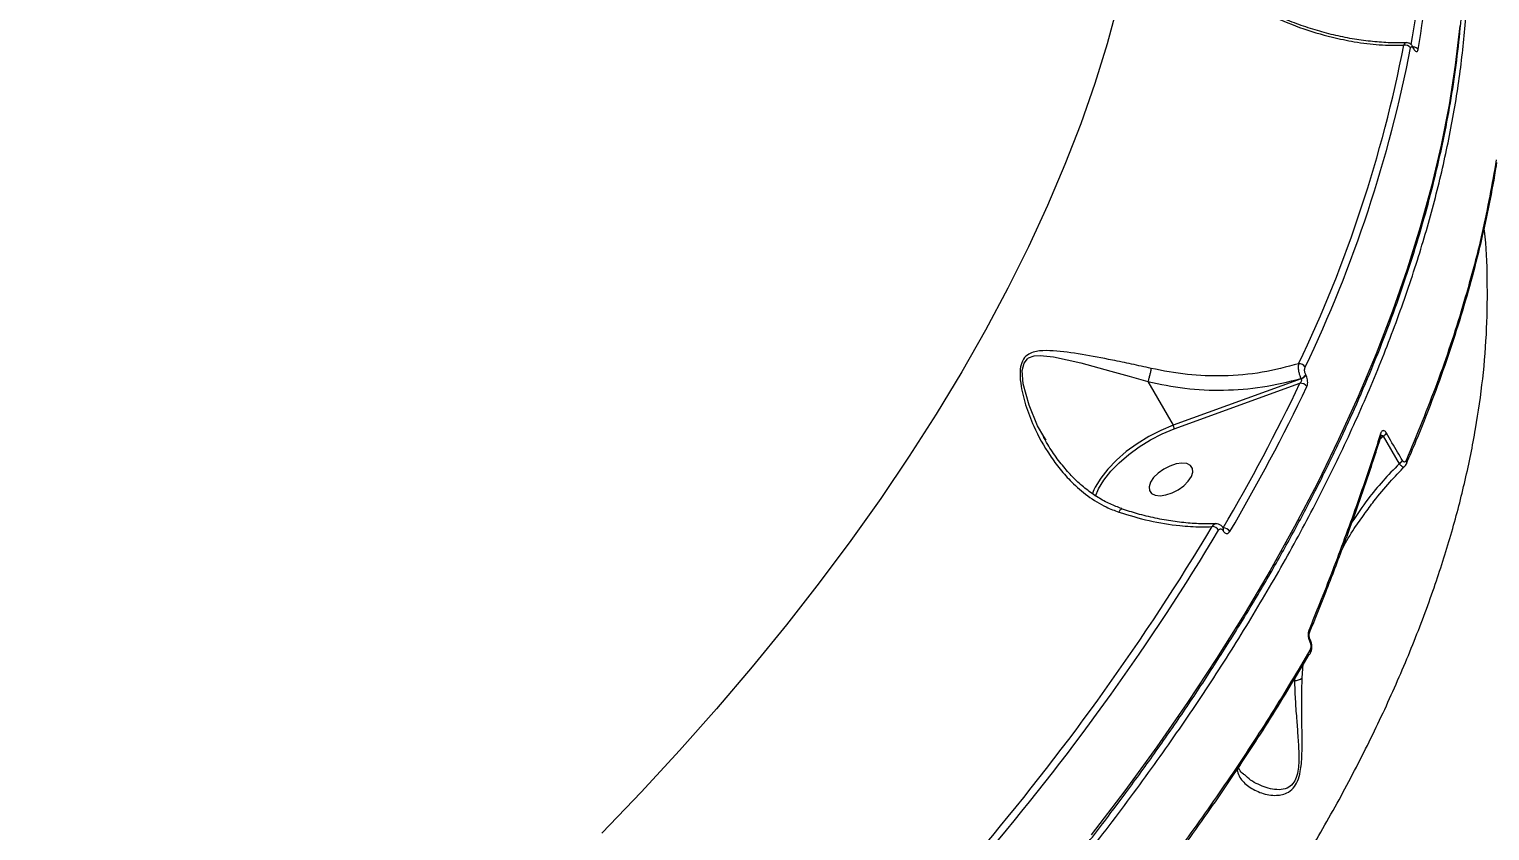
# Model space of a CAD drawing. Header units: millimetres. Extents: x -10881 to 8954, y -8695 to 5624.
# Drawn here: x 2917.6 to 3187.8, y -3138.4 to -2990.1 of the extents above; entities that cross this region are included whole.
import ezdxf

# ---------------------------------------------------------------- set-up
doc = ezdxf.new("R2010")
doc.units = ezdxf.units.MM
for name, color, linetype in [('DIKOM_ОБЪЕКТ', 7, 'Continuous'), ('DIKOM_РАЗМЕР_ЗОНА', 7, 'Continuous'), ('DIKOM_РАЗМЕР_ОБЪЕКТА', 7, 'Continuous')]:
    doc.layers.add(name, color=color, linetype=linetype)
doc.styles.add('style1', font='arial.ttf', dxfattribs={"width": 0.8})
doc.dimstyles.new('1-50', dxfattribs={"dimtxt": 300, "dimasz": 200, "dimexe": 100, "dimexo": 0, "dimgap": 100, "dimtad": 1, "dimtxsty": 'style1', "dimcen": 200, "dimclrd": 7, "dimclre": 7, "dimclrt": 7, "dimadec": 1, "dimazin": 2, "dimtfac": 1, "dimtmove": 0, "dimatfit": 2, "dimfxl": 0, "dimlwd": 25, "dimlwe": 18, "dimarcsym": 0})

# ---------------------------------------------------------------- blocks, each defined once
blk = doc.blocks.new('*D10')
at = {"layer": 'Defpoints', "color": 0, "transparency": 16777216}
for p in [(-7152.73, 2730.8), (7385.22, 911.28), (7385.22, -7693.77)]:
    blk.add_point(p, dxfattribs=at)
at = {"layer": 'DIKOM_РАЗМЕР_ОБЪЕКТА', "color": 7, "lineweight": 18, "transparency": 16777216}
for p, q in [((-7152.73, 2730.8), (-7152.73, -7793.77)), ((7385.22, 911.28), (7385.22, -7793.77))]:
    blk.add_line(p, q, dxfattribs=at)
at = {"layer": 'DIKOM_РАЗМЕР_ОБЪЕКТА', "color": 7, "lineweight": 25, "transparency": 16777216}
blk.add_line((-6952.73, -7693.77), (7185.22, -7693.77), dxfattribs=at)
at = {"layer": 'DIKOM_РАЗМЕР_ОБЪЕКТА', "color": 7, "transparency": 16777216}
for points in [[(-6952.73, -7660.43), (-6952.73, -7727.1), (-7152.73, -7693.77)], [(7185.22, -7660.43), (7185.22, -7727.1), (7385.22, -7693.77)]]:
    blk.add_solid(points, dxfattribs=at)
at = {"layer": 'DIKOM_РАЗМЕР_ОБЪЕКТА', "color": 7, "transparency": 16777216, "insert": (116.24, -7440.59), "char_height": 300, "attachment_point": 5, "style": 'style1'}
blk.add_mtext('14500', dxfattribs=at)
blk = doc.blocks.new('*D12')
at = {"layer": 'Defpoints', "color": 0, "transparency": 16777216}
for p in [(-9113.32, 3014.05), (8954.2, 2756.48), (8954.2, -8594.51)]:
    blk.add_point(p, dxfattribs=at)
at = {"layer": 'DIKOM_РАЗМЕР_ЗОНА', "color": 7, "lineweight": 18, "transparency": 16777216}
for p, q in [((-9113.32, 3014.05), (-9113.32, -8694.51)), ((8954.2, 2756.48), (8954.2, -8694.51))]:
    blk.add_line(p, q, dxfattribs=at)
at = {"layer": 'DIKOM_РАЗМЕР_ЗОНА', "color": 7, "lineweight": 25, "transparency": 16777216}
blk.add_line((-8913.32, -8594.51), (8754.2, -8594.51), dxfattribs=at)
at = {"layer": 'DIKOM_РАЗМЕР_ЗОНА', "color": 7, "transparency": 16777216}
for points in [[(-8913.32, -8561.18), (-8913.32, -8627.85), (-9113.32, -8594.51)], [(8754.2, -8561.18), (8754.2, -8627.85), (8954.2, -8594.51)]]:
    blk.add_solid(points, dxfattribs=at)
at = {"layer": 'DIKOM_РАЗМЕР_ЗОНА', "color": 7, "transparency": 16777216, "insert": (-79.56, -8341.34), "char_height": 300, "attachment_point": 5, "style": 'style1'}
blk.add_mtext('18000', dxfattribs=at)

msp = doc.modelspace()

# ---------------------------------------------------------------- linework, layer by layer
at = {"layer": 'DIKOM_ОБЪЕКТ', "color": 7, "linetype": 'Continuous', "lineweight": 15}
for p, q in [((3173.634, -2993.512), (3173.6, -2993.453)), ((3173.631, -2993.672), (3173.665, -2993.732)), ((3124.513, -3055.287), (3129.179, -3063.369)), ((3152.861, -3054.786), (3129.179, -3063.369)), ((3152.827, -3054.727), (3152.861, -3054.786)), ((3153.75, -3054.064), (3153.716, -3054.005)), ((3129.374, -3064.032), (3152.628, -3055.605)), ((3105.667, -3066.115), (3105.259, -3065.411)), ((3167.466, -3065.903), (3168.009, -3065.396)), ((3168.009, -3065.396), (3170.977, -3070.471)), ((3172.359, -3070.454), (3172.347, -3070.479)), ((3114.527, -3075.308), (3114.202, -3076.079)), ((3138.495, -3082.468), (3138.471, -3082.427)), ((3138.418, -3082.859), (3138.442, -3082.9)), ((3153.047, -3110.091), (3153.261, -3107.552)), ((3151.653, -3110.205), (3151.619, -3110.586)), ((3142.445, -3127.991), (3142.372, -3127.915))]:
    msp.add_line(p, q, dxfattribs=at)
at = {"layer": 'DIKOM_ОБЪЕКТ', "color": 7, "linetype": 'Continuous', "lineweight": 15, "flags": 128}
for points in [[(3118.961, -2985.503), (3116.985, -2992.798), (3114.694, -3000.174), (3112.091, -3007.624), (3109.178, -3015.142), (3105.958, -3022.721), (3102.433, -3030.353), (3098.608, -3038.032), (3094.485, -3045.751), (3090.069, -3053.501), (3085.364, -3061.277), (3080.373, -3069.07), (3075.103, -3076.874), (3069.556, -3084.681), (3063.74, -3092.484), (3057.658, -3100.276), (3051.318, -3108.05), (3044.723, -3115.798), (3037.882, -3123.512), (3030.8, -3131.187), (3023.484, -3138.814)], [(3182.198, -2989.5), (3181.373, -2996.751), (3180.23, -3004.107), (3178.769, -3011.564), (3176.992, -3019.114), (3174.9, -3026.751), (3172.496, -3034.469), (3169.78, -3042.261), (3166.756, -3050.121), (3163.426, -3058.042), (3159.793, -3066.018), (3155.86, -3074.041), (3151.63, -3082.105), (3147.106, -3090.203), (3142.294, -3098.329), (3137.195, -3106.475), (3131.816, -3114.635), (3126.16, -3122.801), (3120.232, -3130.968), (3114.038, -3139.127)], [(3105.259, -3065.411), (3104.125, -3063.45), (3102.525, -3059.652), (3101.464, -3055.726), (3101.282, -3053.236), (3101.604, -3051.851), (3102.223, -3051.049), (3102.435, -3050.899), (3103.454, -3050.524), (3104.588, -3050.44), (3107.025, -3050.697), (3112.113, -3051.823), (3117.642, -3053.326), (3121.026, -3054.274), (3124.511, -3055.284), (3124.512, -3055.285), (3124.512, -3055.285)], [(3129.179, -3063.369), (3126.901, -3064.307), (3124.662, -3065.449), (3122.514, -3066.768), (3120.507, -3068.232), (3118.689, -3069.808), (3117.101, -3071.459), (3115.782, -3073.147), (3114.761, -3074.83), (3114.527, -3075.308)], [(3114.806, -3076.481), (3115.394, -3075.146), (3116.383, -3073.513), (3117.663, -3071.878), (3119.202, -3070.277), (3120.965, -3068.748), (3122.911, -3067.328), (3124.994, -3066.05), (3127.165, -3064.942), (3129.374, -3064.032)], [(3129.722, -3070.515), (3128.569, -3070.897), (3127.434, -3071.48), (3126.407, -3072.217), (3125.572, -3073.048), (3124.997, -3073.906), (3124.728, -3074.721), (3124.787, -3075.427), (3125.169, -3075.967), (3125.844, -3076.298), (3126.756, -3076.392), (3127.831, -3076.242), (3128.984, -3075.859), (3130.119, -3075.276), (3131.146, -3074.539), (3131.981, -3073.708), (3132.556, -3072.85), (3132.825, -3072.035), (3132.766, -3071.329), (3132.384, -3070.789), (3131.71, -3070.459), (3130.798, -3070.365), (3129.722, -3070.515)]]:
    msp.add_lwpolyline(points, dxfattribs=at)
at = {"layer": 'DIKOM_ОБЪЕКТ', "color": 7, "linetype": 'Continuous', "lineweight": 15}
for centre, radius, start, end in [((3003.286, -2963.329), 172.512, 350.10688, 357.95729), ((3003.993, -2963.702), 173.137, 349.95979, 357.95485), ((2931.556, -2946.433), 244.771, 334.4527, 349.0116), ((3172.128, -2994.219), 1.167, 33.77363, 104.32971), ((2932.283, -2946.811), 245.312, 334.4527, 349.0116), ((3173.323, -2993.604), 0.316, 347.40699, 27.78649), ((3173.359, -2993.663), 0.314, 347.34589, 29.22633), ((3173.549, -2994.486), 1.106, 32.83697, 83.31632), ((3152.489, -3053.318), 1.33, 32.50611, 94.03824), ((3152.321, -3053.195), 1.613, 288.29353, 329.86722), ((3152.355, -3053.255), 1.613, 288.29353, 329.86722), ((2843.14, -2908.413), 342.707, 329.50211, 334.56444), ((2843.678, -2908.67), 343.525, 329.50211, 334.56444), ((3152.784, -3056.921), 1.326, 32.31593, 96.76235), ((3127.973, -3064.083), 1.402, 2.08321, 30.63063), ((3167.143, -3065.291), 0.514, 342.53081, 40.29744), ((3167.315, -3064.041), 1.522, 297.12684, 329.99649), ((3170.251, -3069.112), 1.541, 298.10373, 330.64847), ((3171.778, -3070.237), 0.62, 339.47653, 35.75076), ((2747.431, -2848.472), 453.75, 319.86872, 329.00966), ((3136.37, -3083.541), 1.437, 31.81706, 88.37833), ((3138.08, -3082.599), 0.427, 322.38283, 23.64397), ((3138.472, -3083.752), 1.413, 31.6183, 91.60383), ((2747.751, -2848.634), 454.754, 319.86872, 329.00966), ((3138.106, -3082.64), 0.425, 322.28438, 24.54584), ((3153.979, -3101.522), 0.478, 342.74888, 45.00557), ((3154.169, -3103.1), 0.371, 317.32052, 19.52121), ((3154.16, -3105.349), 0.438, 297.33985, 329.37968), ((3154.007, -3105.323), 0.585, 334.85014, 37.10986), ((3151.653, -3108.374), 2.211, 269.13367, 309.08138)]:
    msp.add_arc(centre, radius, start, end, dxfattribs=at)
for points, knots in [([(2912.672, -3309.927), (2914.419, -3308.91), (2919.483, -3305.963), (2927.8, -3300.979), (2937.587, -3294.933), (2947.272, -3288.756), (2956.85, -3282.455), (2966.312, -3276.033), (2975.652, -3269.496), (2984.863, -3262.849), (2993.937, -3256.097), (3002.868, -3249.245), (3011.649, -3242.297), (3020.274, -3235.259), (3028.736, -3228.137), (3037.029, -3220.936), (3045.146, -3213.66), (3053.082, -3206.317), (3060.83, -3198.91), (3068.385, -3191.446), (3075.74, -3183.93), (3082.891, -3176.367), (3089.832, -3168.765), (3096.558, -3161.127), (3103.064, -3153.461), (3109.344, -3145.771), (3115.394, -3138.063), (3121.21, -3130.343), (3126.787, -3122.617), (3132.121, -3114.891), (3137.208, -3107.171), (3142.043, -3099.461), (3146.624, -3091.769), (3150.947, -3084.099), (3155.009, -3076.457), (3158.805, -3068.85), (3162.335, -3061.283), (3165.594, -3053.761), (3168.58, -3046.29), (3171.291, -3038.877), (3173.725, -3031.525), (3175.88, -3024.242), (3177.754, -3017.032), (3179.346, -3009.901), (3180.655, -3002.855), (3181.678, -2995.898), (3182.417, -2989.037), (3182.869, -2982.276), (3183.038, -2975.619), (3182.905, -2969.08), (3182.615, -2963.835), (3182.264, -2960.815), (3182.157, -2959.893)], [0, 0, 0, 0, 0.0107471, 0.0311651, 0.0515835, 0.0720021, 0.0924206, 0.1128393, 0.1332582, 0.1536771, 0.1740963, 0.1945156, 0.2149352, 0.2353551, 0.2557752, 0.2761956, 0.2966164, 0.3170376, 0.3374591, 0.3578811, 0.3783035, 0.3987263, 0.4191497, 0.4395736, 0.459998, 0.480423, 0.5008486, 0.5212748, 0.5417016, 0.5621289, 0.5825569, 0.6029854, 0.6234145, 0.6438441, 0.6642741, 0.6847045, 0.7051351, 0.7255658, 0.7459964, 0.7664267, 0.7868564, 0.8072852, 0.8277127, 0.8481386, 0.8685623, 0.8889834, 0.9094014, 0.9298156, 0.9502254, 0.9706305, 0.9910301, 1, 1, 1, 1]), ([(3031.029, -3227.745), (3034.323, -3224.881), (3041.784, -3218.394), (3053.005, -3208.107), (3064.694, -3196.887), (3075.96, -3185.507), (3086.853, -3173.918), (3097.326, -3162.149), (3107.361, -3150.205), (3116.871, -3138.176), (3125.718, -3126.241), (3133.896, -3114.437), (3141.424, -3102.771), (3148.39, -3091.108), (3154.816, -3079.399), (3160.666, -3067.678), (3165.921, -3055.954), (3170.529, -3044.319), (3174.425, -3032.944), (3177.622, -3021.859), (3180.145, -3011.064), (3182.023, -3000.434), (3183.262, -2989.924), (3183.815, -2979.579), (3183.759, -2969.965), (3183.183, -2963.967), (3182.922, -2961.245)], [0, 0, 0, 0, 0.0328915, 0.0745127, 0.1162054, 0.1581152, 0.200098, 0.242918, 0.2858158, 0.3289503, 0.3721644, 0.4137856, 0.4554783, 0.4973881, 0.5393709, 0.5821909, 0.6250887, 0.6682232, 0.7114373, 0.753058, 0.7947502, 0.8366595, 0.8786418, 0.9214613, 0.9643586, 1, 1, 1, 1]), ([(3146.716, -2987.338), (3148.661, -2988.194), (3152.596, -2989.927), (3157.988, -2991.512), (3162.919, -2992.523), (3167.373, -2993.08), (3170.343, -2993.086), (3171.839, -2993.089)], [0, 0, 0, 0, 0.230865, 0.4671749, 0.6265688, 0.8119918, 1, 1, 1, 1]), ([(3172.325, -2992.593), (3171.873, -2992.615), (3170.387, -2992.69), (3167.739, -2992.572), (3164.413, -2992.247), (3161.011, -2991.679), (3157.584, -2990.889), (3154.158, -2989.885), (3150.773, -2988.657), (3148.375, -2987.689), (3147.137, -2987.076), (3146.99, -2987.003)], [0, 0, 0, 0, 0.0579866, 0.190557, 0.3233876, 0.4564786, 0.5895135, 0.7209597, 0.8519003, 0.9823764, 1, 1, 1, 1]), ([(3172.329, -2992.624), (3172.233, -2992.646), (3172.036, -2992.691), (3171.906, -2992.954), (3171.839, -2993.089)], [0, 0, 0, 0, 0.4886276, 1, 1, 1, 1]), ([(3173.593, -2993.461), (3173.475, -2993.277), (3173.26, -2992.942), (3172.794, -2992.65), (3172.47, -2992.63), (3172.337, -2992.622)], [0, 0, 0, 0, 0.41655364, 0.75866684, 1, 1, 1, 1]), ([(3173.097, -2993.57), (3173.116, -2993.506), (3173.152, -2993.376), (3173.265, -2993.317), (3173.404, -2993.374), (3173.532, -2993.511), (3173.606, -2993.631), (3173.631, -2993.672)], [0, 0, 0, 0, 0.2288294, 0.4578465, 0.6785143, 0.8883618, 1, 1, 1, 1]), ([(3173.732, -2993.656), (3173.733, -2993.657), (3173.739, -2993.662), (3173.707, -2993.626), (3173.669, -2993.575), (3173.639, -2993.519), (3173.634, -2993.509)], [0, 0, 0, 0, 0.1198383, 0.4681752, 0.9121075, 1, 1, 1, 1]), ([(3173.665, -2993.732), (3173.703, -2993.793), (3173.815, -2993.975), (3174.012, -2994.186), (3174.224, -2994.271), (3174.397, -2994.182), (3174.451, -2993.985), (3174.478, -2993.886)], [0, 0, 0, 0, 0.1082969, 0.3204328, 0.5430623, 0.7715679, 1, 1, 1, 1]), ([(3188.961, -3014.295), (3188.164, -3018.737), (3186.569, -3027.634), (3182.848, -3041.411), (3178.229, -3055.477), (3174.265, -3065.071), (3172.281, -3069.874)], [0, 0, 0, 0, 0.2482766, 0.4972325, 0.7482654, 1, 1, 1, 1]), ([(3172.321, -3070.463), (3172.938, -3069.041), (3174.648, -3065.106), (3177.148, -3058.715), (3179.84, -3051.299), (3182.237, -3043.962), (3184.35, -3036.709), (3186.189, -3029.527), (3187.721, -3022.421), (3188.67, -3017.503), (3189.026, -3014.982), (3189.054, -3014.779)], [0, 0, 0, 0, 0.0741269, 0.2051327, 0.3360721, 0.4666823, 0.5968873, 0.7270855, 0.8576695, 0.9885187, 1, 1, 1, 1]), ([(3086.473, -3227.979), (3090.497, -3223.855), (3098.556, -3215.597), (3109.872, -3203.033), (3120.601, -3190.349), (3130.057, -3178.319), (3138.342, -3167.01), (3145.578, -3156.428), (3152.294, -3145.845), (3158.518, -3135.202), (3164.205, -3124.542), (3169.341, -3113.86), (3173.867, -3103.251), (3177.682, -3092.967), (3180.81, -3083.044), (3183.301, -3073.465), (3185.213, -3064.018), (3186.543, -3054.655), (3187.289, -3045.41), (3187.344, -3036.316), (3187.131, -3030.17), (3186.719, -3027.126), (3186.699, -3026.974)], [0, 0, 0, 0, 0.060132, 0.1204111, 0.1811398, 0.2420205, 0.2922746, 0.3425286, 0.3931335, 0.4437384, 0.4954597, 0.5471809, 0.5992929, 0.6514048, 0.7000808, 0.7487567, 0.7977659, 0.846775, 0.8968431, 0.9469112, 0.9973488, 1, 1, 1, 1]), ([(3125.091, -3052.85), (3123.891, -3052.576), (3121.472, -3052.023), (3117.144, -3051.135), (3112.193, -3050.214), (3107.759, -3049.574), (3104.856, -3049.521), (3103.272, -3049.804), (3102.132, -3050.311), (3101.236, -3051.36), (3100.781, -3053.221), (3100.939, -3056.038), (3101.825, -3059.628), (3103.574, -3064.161), (3105.775, -3068.154), (3108.254, -3071.526), (3110.546, -3074.077), (3113.353, -3076.496), (3116.312, -3078.348), (3118.345, -3079.129), (3119.126, -3079.428)], [0, 0, 0, 0, 0.0563553, 0.113614, 0.210372, 0.309985, 0.3619812, 0.3883029, 0.4153394, 0.4457393, 0.4741002, 0.5167989, 0.5802339, 0.6452969, 0.7405621, 0.7894789, 0.8388462, 0.8993621, 0.9613629, 1, 1, 1, 1]), ([(3152.395, -3051.992), (3150.166, -3052.576), (3145.648, -3053.759), (3138.674, -3054.346), (3131.725, -3054.152), (3127.32, -3053.288), (3125.091, -3052.85)], [0, 0, 0, 0, 0.2536071, 0.5139755, 0.7539728, 1, 1, 1, 1]), ([(3152.395, -3051.992), (3152.371, -3052.113), (3152.315, -3052.386), (3152.323, -3052.939), (3152.415, -3053.571), (3152.584, -3054.203), (3152.746, -3054.552), (3152.827, -3054.727)], [0, 0, 0, 0, 0.1700403, 0.3808029, 0.5866976, 0.7931146, 1, 1, 1, 1]), ([(3153.716, -3054.005), (3153.673, -3053.918), (3153.587, -3053.745), (3153.515, -3053.424), (3153.497, -3053.099), (3153.53, -3052.812), (3153.586, -3052.668), (3153.611, -3052.604)], [0, 0, 0, 0, 0.2039663, 0.4080118, 0.6135217, 0.826536, 1, 1, 1, 1]), ([(3125.091, -3052.85), (3125.083, -3052.91), (3125.059, -3053.083), (3124.99, -3053.478), (3124.866, -3054.056), (3124.694, -3054.722), (3124.573, -3055.097), (3124.512, -3055.285)], [0, 0, 0, 0, 0.08731044, 0.25361618, 0.50241081, 0.75120541, 1, 1, 1, 1]), ([(3124.512, -3055.285), (3124.512, -3055.285), (3124.512, -3055.285), (3124.512, -3055.286), (3124.513, -3055.287), (3124.513, -3055.287)], [0, 0, 0, 0, 0.3773373, 0.8876012, 1, 1, 1, 1]), ([(3124.513, -3055.287), (3126.784, -3055.757), (3131.384, -3056.709), (3138.545, -3056.988), (3145.814, -3056.465), (3150.469, -3055.311), (3152.827, -3054.727)], [0, 0, 0, 0, 0.2419679, 0.4901394, 0.7417769, 1, 1, 1, 1]), ([(3152.861, -3054.786), (3152.878, -3054.822), (3152.898, -3054.867), (3152.913, -3054.974), (3152.907, -3055.108), (3152.847, -3055.297), (3152.75, -3055.47), (3152.666, -3055.562), (3152.628, -3055.605)], [0, 0, 0, 0, 0.1445064, 0.1754817, 0.3625593, 0.5710204, 0.8046785, 1, 1, 1, 1]), ([(3153.905, -3056.212), (3153.944, -3056.113), (3154.031, -3055.89), (3154.082, -3055.446), (3154.053, -3054.949), (3153.944, -3054.459), (3153.815, -3054.196), (3153.75, -3054.064)], [0, 0, 0, 0, 0.1741801, 0.389583, 0.5958005, 0.7978792, 1, 1, 1, 1]), ([(3119.678, -3078.777), (3118.956, -3078.508), (3117.432, -3077.939), (3115.236, -3076.725), (3113.066, -3075.217), (3111.037, -3073.412), (3109.088, -3071.315), (3107.256, -3068.909), (3105.94, -3066.916), (3105.32, -3065.71), (3105.191, -3065.46)], [0, 0, 0, 0, 0.1147627, 0.2422619, 0.3746984, 0.5102083, 0.6473874, 0.7999195, 0.9585519, 1, 1, 1, 1]), ([(3167.535, -3064.958), (3167.379, -3065.447), (3166.601, -3067.893), (3164.493, -3074.289), (3160.977, -3084.243), (3157.28, -3093.902), (3154.97, -3099.579), (3154.317, -3101.184)], [0, 0, 0, 0, 0.0413727, 0.2068703, 0.53815, 0.8694302, 1, 1, 1, 1]), ([(3154.419, -3101.668), (3155.431, -3099.183), (3157.641, -3093.75), (3160.783, -3085.471), (3163.873, -3076.839), (3166.145, -3070.164), (3167.313, -3066.401), (3167.611, -3065.44)], [0, 0, 0, 0, 0.2021162, 0.4418232, 0.6805665, 0.9184109, 1, 1, 1, 1]), ([(3168.633, -3064.802), (3168.569, -3064.704), (3168.44, -3064.507), (3168.217, -3064.358), (3167.999, -3064.339), (3167.795, -3064.457), (3167.637, -3064.676), (3167.565, -3064.876), (3167.535, -3064.958)], [0, 0, 0, 0, 0.16434892, 0.32915701, 0.48975147, 0.66160798, 0.86137809, 1, 1, 1, 1]), ([(3167.64, -3065.372), (3167.642, -3065.371), (3167.687, -3065.321), (3167.762, -3065.269), (3167.85, -3065.229), (3167.904, -3065.223), (3167.947, -3065.235), (3167.981, -3065.27), (3168.003, -3065.326), (3168.007, -3065.372), (3168.009, -3065.396)], [0, 0, 0, 0, 0.0101669, 0.3224223, 0.4671387, 0.5592579, 0.6668863, 0.7683975, 0.8781277, 1, 1, 1, 1]), ([(3167.64, -3065.435), (3167.644, -3065.419), (3167.66, -3065.356), (3167.684, -3065.323), (3167.677, -3065.331), (3167.676, -3065.333)], [0, 0, 0, 0, 0.21407484, 0.84084774, 1, 1, 1, 1]), ([(3171.595, -3069.867), (3171.294, -3069.364), (3170.293, -3067.684), (3169.317, -3065.989), (3168.633, -3064.802)], [0, 0, 0, 0, 0.2996328, 1, 1, 1, 1]), ([(3170.977, -3070.471), (3168.973, -3072.587), (3165.742, -3075.999), (3163.208, -3079.847), (3162.245, -3081.308)], [0, 0, 0, 0, 0.6203413, 1, 1, 1, 1]), ([(3164.576, -3079.764), (3165.152, -3078.967), (3166.613, -3076.947), (3169.098, -3073.994), (3171.098, -3071.921), (3172.035, -3070.95)], [0, 0, 0, 0, 0.2573185, 0.6520799, 1, 1, 1, 1]), ([(3170.977, -3070.471), (3171.1, -3070.602), (3171.345, -3070.864), (3171.679, -3071.041), (3171.914, -3071.066), (3171.991, -3070.966), (3172.016, -3070.932)], [0, 0, 0, 0, 0.2869364, 0.5740281, 0.8590802, 1, 1, 1, 1]), ([(3172.281, -3069.874), (3172.276, -3069.886), (3172.239, -3069.967), (3172.16, -3070.084), (3172.025, -3070.165), (3171.879, -3070.157), (3171.727, -3070.061), (3171.639, -3069.932), (3171.595, -3069.867)], [0, 0, 0, 0, 0.0354343, 0.257347, 0.4482178, 0.6281242, 0.8143664, 1, 1, 1, 1]), ([(3172.039, -3070.943), (3172.131, -3070.839), (3172.262, -3070.689), (3172.325, -3070.505), (3172.345, -3070.45)], [0, 0, 0, 0, 0.6985547, 1, 1, 1, 1]), ([(3119.126, -3079.428), (3119.14, -3079.402), (3119.199, -3079.297), (3119.336, -3079.083), (3119.512, -3078.875), (3119.6, -3078.881), (3119.64, -3078.884)], [0, 0, 0, 0, 0.0713949, 0.2796397, 0.6783113, 1, 1, 1, 1]), ([(3119.126, -3079.428), (3121.004, -3079.996), (3124.807, -3081.145), (3129.923, -3081.933), (3133.786, -3082.171), (3135.729, -3082.122), (3136.41, -3082.105)], [0, 0, 0, 0, 0.3181952, 0.6439666, 0.8752526, 1, 1, 1, 1]), ([(3137.079, -3081.555), (3136.527, -3081.579), (3134.99, -3081.645), (3132.336, -3081.505), (3129.151, -3081.156), (3125.88, -3080.563), (3122.701, -3079.802), (3120.623, -3079.132), (3119.654, -3078.82)], [0, 0, 0, 0, 0.102139, 0.2839078, 0.4672748, 0.6519964, 0.8376677, 1, 1, 1, 1]), ([(3160.543, -3086.02), (3161.228, -3084.819), (3162.463, -3082.651), (3163.957, -3080.614), (3164.624, -3079.705)], [0, 0, 0, 0, 0.5539206, 1, 1, 1, 1]), ([(3137.077, -3081.602), (3137.072, -3081.6), (3136.943, -3081.573), (3136.694, -3081.719), (3136.505, -3081.976), (3136.41, -3082.105)], [0, 0, 0, 0, 0.0210647, 0.5103257, 1, 1, 1, 1]), ([(3138.471, -3082.428), (3138.471, -3082.428), (3138.38, -3082.223), (3138.096, -3081.929), (3137.61, -3081.627), (3137.262, -3081.61), (3137.1, -3081.602)], [0, 0, 0, 0, 0.0004326, 0.3883132, 0.7151868, 1, 1, 1, 1]), ([(3137.59, -3082.784), (3137.64, -3082.717), (3137.738, -3082.583), (3137.931, -3082.51), (3138.13, -3082.547), (3138.299, -3082.677), (3138.384, -3082.807), (3138.418, -3082.859)], [0, 0, 0, 0, 0.21428554, 0.4284468, 0.64290849, 0.85773184, 1, 1, 1, 1]), ([(3138.442, -3082.9), (3138.492, -3082.977), (3138.619, -3083.172), (3138.87, -3083.365), (3139.167, -3083.421), (3139.455, -3083.312), (3139.602, -3083.112), (3139.675, -3083.011)], [0, 0, 0, 0, 0.1407799, 0.3552888, 0.5700297, 0.7849624, 1, 1, 1, 1]), ([(3138.542, -3082.535), (3138.539, -3082.534), (3138.534, -3082.532), (3138.505, -3082.483), (3138.494, -3082.464)], [0, 0, 0, 0, 0.6170717, 1, 1, 1, 1]), ([(3154.317, -3101.184), (3154.263, -3101.352), (3154.157, -3101.688), (3154.143, -3102.299), (3154.232, -3102.885), (3154.376, -3103.206), (3154.441, -3103.351)], [0, 0, 0, 0, 0.2591499, 0.5177317, 0.7812284, 1, 1, 1, 1]), ([(3154.519, -3102.977), (3154.499, -3102.937), (3154.457, -3102.851), (3154.396, -3102.65), (3154.351, -3102.385), (3154.345, -3102.082), (3154.379, -3101.834), (3154.422, -3101.693), (3154.435, -3101.665), (3154.436, -3101.664)], [0, 0, 0, 0, 0.1174948, 0.2489994, 0.4263081, 0.6361726, 0.8346902, 0.9928508, 1, 1, 1, 1]), ([(3154.441, -3103.351), (3154.46, -3103.39), (3154.537, -3103.544), (3154.625, -3103.865), (3154.654, -3104.282), (3154.608, -3104.675), (3154.519, -3104.872), (3154.474, -3104.97)], [0, 0, 0, 0, 0.0798484, 0.318135, 0.5555822, 0.7774002, 1, 1, 1, 1]), ([(3154.526, -3105.565), (3154.55, -3105.531), (3154.689, -3105.336), (3154.817, -3104.844), (3154.862, -3104.095), (3154.753, -3103.41), (3154.551, -3103.086), (3154.495, -3102.997)], [0, 0, 0, 0, 0.0477779, 0.2800477, 0.5662788, 0.880836, 1, 1, 1, 1]), ([(3122.459, -3152.756), (3125.43, -3148.853), (3131.375, -3141.04), (3139.599, -3129.281), (3147.353, -3117.499), (3152.024, -3109.661), (3154.361, -3105.738)], [0, 0, 0, 0, 0.2489044, 0.4982428, 0.7488997, 1, 1, 1, 1]), ([(3154.474, -3104.97), (3152.155, -3108.865), (3147.513, -3116.66), (3139.78, -3128.426), (3131.529, -3140.237), (3125.535, -3148.118), (3122.535, -3152.062)], [0, 0, 0, 0, 0.2489043, 0.4982428, 0.7488998, 1, 1, 1, 1]), ([(3140.989, -3127.034), (3141.1, -3127.441), (3141.424, -3128.638), (3142.879, -3130.06), (3145.112, -3131.361), (3147.347, -3131.873), (3149.112, -3131.753), (3150.277, -3131.409), (3151.379, -3130.641), (3152.253, -3129.246), (3152.828, -3127.146), (3153.042, -3124.4), (3153.05, -3121.268), (3152.989, -3117.794), (3152.937, -3114.016), (3153.01, -3111.405), (3153.047, -3110.091)], [0, 0, 0, 0, 0.0613613, 0.1804783, 0.3027755, 0.4275511, 0.4720509, 0.5171101, 0.5665864, 0.6073101, 0.6480889, 0.7083937, 0.7699531, 0.8328711, 0.9158492, 1, 1, 1, 1]), ([(3151.619, -3110.586), (3151.66, -3111.714), (3151.743, -3113.982), (3151.988, -3117.386), (3152.252, -3120.734), (3152.45, -3123.884), (3152.423, -3126.576), (3152.023, -3128.541), (3151.316, -3129.838), (3150.172, -3130.62), (3148.716, -3130.827), (3147.137, -3130.614), (3145.107, -3129.92), (3143.427, -3129.066), (3142.604, -3128.165), (3142.445, -3127.991)], [0, 0, 0, 0, 0.092719, 0.1863029, 0.2673982, 0.3497161, 0.4230634, 0.4661191, 0.5090648, 0.5641641, 0.6375815, 0.7168164, 0.7969587, 0.9609578, 1, 1, 1, 1]), ([(3142.357, -3128.036), (3142.298, -3127.993), (3141.895, -3127.696), (3141.528, -3127.236), (3141.322, -3126.746), (3141.266, -3126.611)], [0, 0, 0, 0, 0.1100746, 0.7563823, 1, 1, 1, 1])]:
    msp.add_open_spline(points, degree=3, knots=knots, dxfattribs=at)

# ---------------------------------------------------------------- dimensions: what is measured, and where the dimension line sits
at = {"layer": 'DIKOM_РАЗМЕР_ЗОНА'}
dim = msp.add_linear_dim(base=(8954.2, -8594.513), p1=(-9113.319, 3014.045), p2=(8954.2, 2756.48), text='18000', dimstyle='1-50', dxfattribs=at)
dim.commit()
dim.dimension.update_dxf_attribs({"geometry": '*D12', "text_midpoint": (-79.559, -8594.513), "dimtype": 160})
at = {"layer": 'DIKOM_РАЗМЕР_ОБЪЕКТА'}
dim = msp.add_linear_dim(base=(7385.217, -7693.766), p1=(-7152.73, 2730.795), p2=(7385.217, 911.281), text='14500', dimstyle='1-50', dxfattribs=at)
dim.commit()
dim.dimension.update_dxf_attribs({"geometry": '*D10', "text_midpoint": (116.244, -7693.766), "dimtype": 160})

doc.saveas('drawing.dxf')
